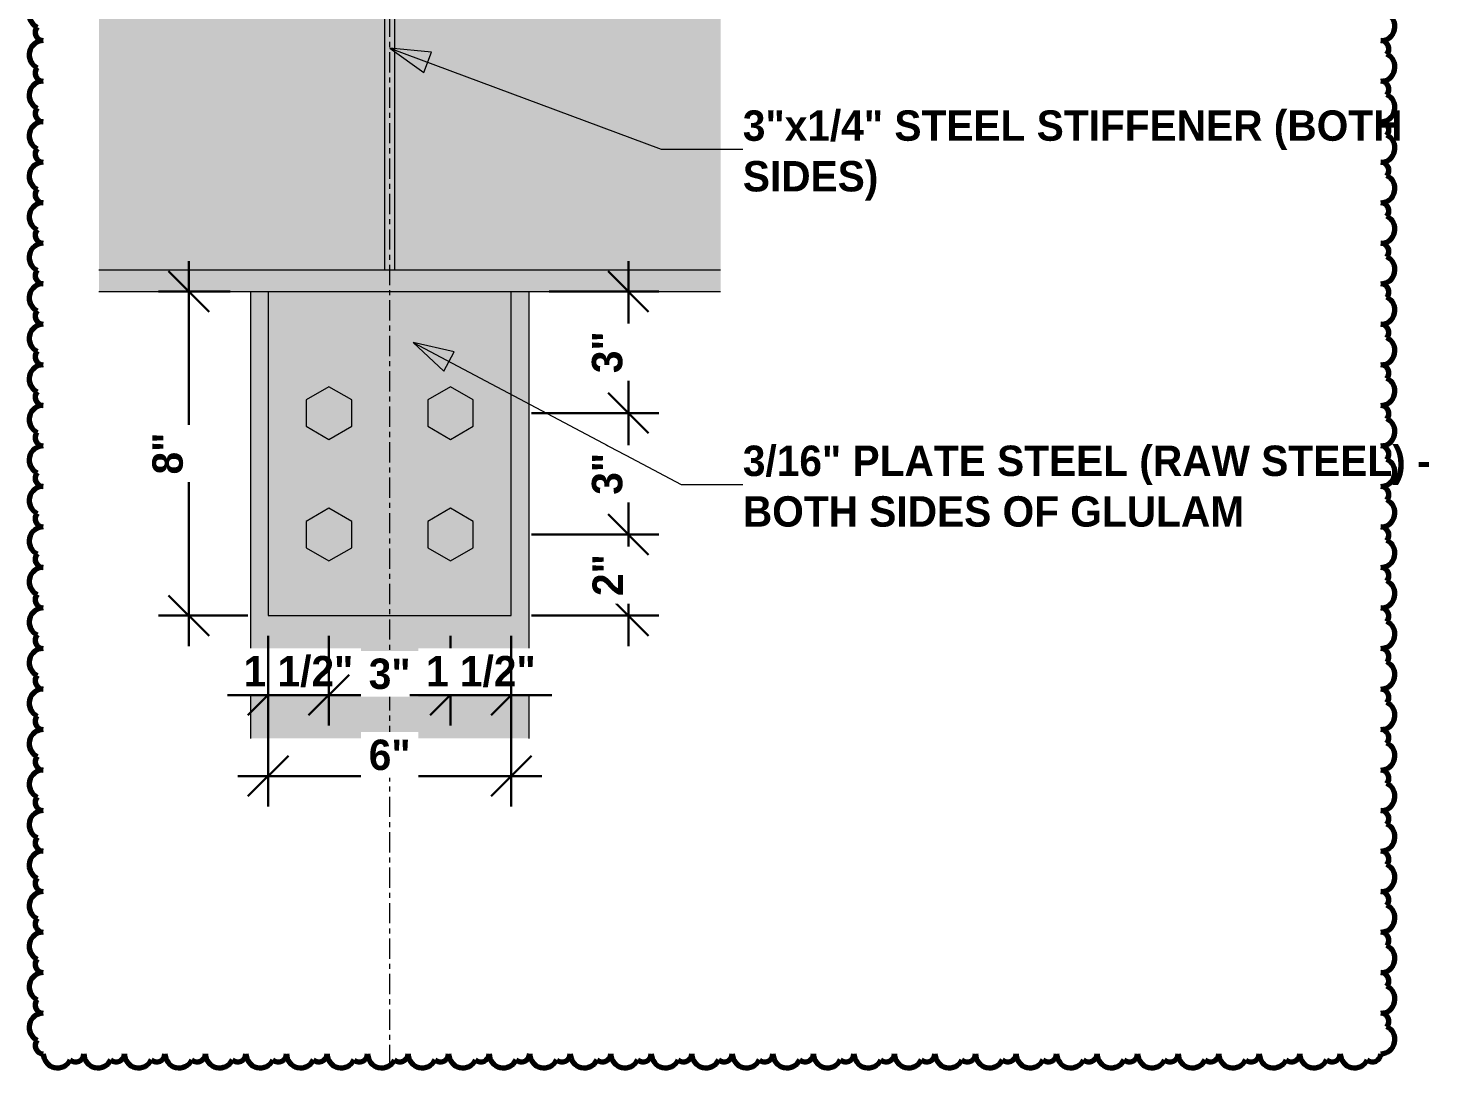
# Model space of a CAD drawing. Header units: inches. Extents: x 8394 to 8867, y -112 to 4471.
# Drawn here: x 8770.99 to 8805.56, y -12.98 to 12.71 of the extents above; entities that cross this region are included whole.
import ezdxf

# ---------------------------------------------------------------- set-up
doc = ezdxf.new("R2010")
doc.units = ezdxf.units.IN
doc.header["$MEASUREMENT"] = 0
doc.linetypes.add('Grid Line 1_2_', pattern=[0.875, 0.5, -0.125, 0.125, -0.125])
for name, color, linetype, lineweight in [('A-ANNO-DIMS-1', 211, 'Continuous', 30), ('A-GENM', 5, 'Continuous', 9), ('G-ANNO-REVC', 71, 'Continuous', 70), ('G-ANNO-TEXT', 231, 'Continuous', 9), ('S-BEAM', 12, 'Continuous', 9), ('S-BEAM-2', 63, 'Continuous', 9), ('S-COLS', 52, 'Continuous', 9), ('S-COLS-1', 22, 'Continuous', 9), ('S-FSTN', 2, 'Continuous', 9), ('S-GRID-1', 1, 'Grid Line 1_2_', 9)]:
    doc.layers.add(name, color=color, linetype=linetype, lineweight=lineweight)
doc.styles.add('Century Gothic_B_1', font='GOTHICB.TTF', dxfattribs={"height": 0.75})
doc.dimstyles.new('OD__1_16__Tol___1', dxfattribs={"dimscale": 12, "dimtxt": 0.783126, "dimasz": 0.083333, "dimexe": 0.0625, "dimexo": 0.041667, "dimgap": 0.010417, "dimtad": 1, "dimdec": 4, "dimrnd": 0.0625, "dimzin": 3, "dimdsep": 46, "dimlunit": 4, "dimtxsty": 'Century Gothic_B_1', "dimblk1": 'OBLIQUE', "dimblk2": 'OBLIQUE', "dimsah": 1, "dimcen": 0.09, "dimdle": 0.0625, "dimazin": 0, "dimtfac": 1, "dimtdec": 4, "dimtix": 1, "dimtmove": 0, "dimatfit": 3, "dimfxl": 1, "dimtvp": 1, "dimtfill": 1, "dimfrac": 2, "dimtolj": 1, "dimtzin": 0, "dimlwd": 30, "dimlwe": 30, "dimarcsym": 2})

# ---------------------------------------------------------------- blocks, each defined once
blk = doc.blocks.new('W-Wide Flange - W10X39-2380522-STEEL CONNECTION PLATES - ELEVATION')
at = {"layer": 'S-BEAM-2'}
for points in [[(8431.132, 15.595), (8442.733, 15.595), (8442.733, 16.125), (8427.394, 16.125), (8427.394, 15.595)], [(8427.394, 6.205), (8442.733, 6.205), (8442.733, 6.735), (8427.394, 6.735)]]:
    blk.add_hatch(color=256, dxfattribs=at).paths.add_polyline_path(points, flags=0)
h = blk.add_hatch(color=256, dxfattribs=at)
h.paths.add_polyline_path([(8442.733, 6.735), (8442.733, 15.595), (8434.694, 15.595), (8434.694, 6.735), (8438.007, 6.735)], flags=0)
h.paths.add_polyline_path([(8431.132, 6.735), (8434.444, 6.735), (8434.444, 15.595), (8427.394, 15.595), (8427.394, 6.735)], flags=0)
at = {"layer": 'S-BEAM'}
for p, q in [((8427.394, 16.125), (8442.733, 16.125)), ((8427.394, 15.595), (8442.733, 15.595)), ((8427.394, 6.735), (8442.733, 6.735)), ((8427.394, 6.205), (8442.733, 6.205))]:
    blk.add_line(p, q, dxfattribs=at)
blk = doc.blocks.new('Structural Connections 1 - Structural Connections 1-2391324-STEEL CONNECTION PLATES - ELEVATION')
at = {"layer": 'S-FSTN'}
blk.add_hatch(color=256, dxfattribs=at).paths.add_polyline_path([(8434.444, 6.735), (8434.694, 6.735), (8434.694, 15.595), (8434.444, 15.595), (8434.444, 12.507)], flags=0)
for p, q in [((8434.444, 15.595), (8434.444, 6.735)), ((8434.694, 6.735), (8434.694, 15.595))]:
    blk.add_line(p, q, dxfattribs=at)
blk = doc.blocks.new('051200 - Structural Steel Framing - Shear Tab - 2-2401825-STEEL CONNECTION PLATES - ELEVATION')
at = {"layer": 'A-GENM'}
for points in [[(8433.069, 2.555), (8433.632, 2.88), (8433.632, 3.53), (8433.069, 3.855), (8432.507, 3.53), (8432.507, 2.88)], [(8436.069, 2.555), (8436.632, 2.88), (8436.632, 3.53), (8436.069, 3.855), (8435.507, 3.53), (8435.507, 2.88)], [(8433.069, -0.445), (8433.632, -0.12), (8433.632, 0.53), (8433.069, 0.855), (8432.507, 0.53), (8432.507, -0.12)], [(8436.069, -0.445), (8436.632, -0.12), (8436.632, 0.53), (8436.069, 0.855), (8435.507, 0.53), (8435.507, -0.12)]]:
    blk.add_hatch(color=256, dxfattribs=at).paths.add_polyline_path(points, flags=0)
at = {"layer": 'S-FSTN'}
h = blk.add_hatch(color=256, dxfattribs=at)
h.paths.add_polyline_path([(8431.569, -1.795), (8437.569, -1.795), (8437.569, 6.205), (8431.569, 6.205), (8431.569, -0.493)], flags=0)
h.paths.add_polyline_path([(8433.069, -0.445), (8432.507, -0.12), (8432.507, 0.53), (8433.069, 0.855), (8433.632, 0.53), (8433.632, -0.12)], flags=0)
h.paths.add_polyline_path([(8436.069, -0.445), (8435.507, -0.12), (8435.507, 0.53), (8436.069, 0.855), (8436.632, 0.53), (8436.632, -0.12)], flags=0)
h.paths.add_polyline_path([(8433.069, 2.555), (8432.507, 2.88), (8432.507, 3.53), (8433.069, 3.855), (8433.632, 3.53), (8433.632, 2.88)], flags=0)
h.paths.add_polyline_path([(8436.069, 2.555), (8435.507, 2.88), (8435.507, 3.53), (8436.069, 3.855), (8436.632, 3.53), (8436.632, 2.88)], flags=0)
at = {"layer": 'A-GENM'}
for p, q in [((8433.069, 3.855), (8432.507, 3.53)), ((8433.632, 3.53), (8433.069, 3.855)), ((8436.069, 3.855), (8435.507, 3.53)), ((8436.632, 3.53), (8436.069, 3.855)), ((8432.507, 3.53), (8432.507, 2.88)), ((8433.632, 2.88), (8433.632, 3.53)), ((8435.507, 3.53), (8435.507, 2.88)), ((8436.632, 2.88), (8436.632, 3.53)), ((8432.507, 2.88), (8433.069, 2.555)), ((8433.069, 2.555), (8433.632, 2.88)), ((8435.507, 2.88), (8436.069, 2.555)), ((8436.069, 2.555), (8436.632, 2.88)), ((8433.069, 0.855), (8432.507, 0.53)), ((8433.632, 0.53), (8433.069, 0.855)), ((8436.069, 0.855), (8435.507, 0.53)), ((8436.632, 0.53), (8436.069, 0.855)), ((8432.507, 0.53), (8432.507, -0.12)), ((8433.632, -0.12), (8433.632, 0.53)), ((8435.507, 0.53), (8435.507, -0.12)), ((8436.632, -0.12), (8436.632, 0.53)), ((8432.507, -0.12), (8433.069, -0.445)), ((8433.069, -0.445), (8433.632, -0.12)), ((8435.507, -0.12), (8436.069, -0.445)), ((8436.069, -0.445), (8436.632, -0.12))]:
    blk.add_line(p, q, dxfattribs=at)
at = {"layer": 'S-FSTN'}
for p, q in [((8431.569, 6.205), (8431.569, -1.795)), ((8437.569, -1.795), (8437.569, 6.205)), ((8431.569, -1.795), (8437.569, -1.795))]:
    blk.add_line(p, q, dxfattribs=at)
blk = doc.blocks.new('_Oblique')
at = {"color": 0, "linetype": 'ByBlock', "lineweight": -2}
blk.add_line((-0.5, -0.5), (0.5, 0.5), dxfattribs=at)
blk = doc.blocks.new('DIMBLOCK15-STEEL CONNECTION PLATES - ELEVATION')
at = {"layer": 'A-ANNO-DIMS-1', "color": 0, "lineweight": 30, "transparency": 16777216}
for p, q in [((8776.917, -2.295), (8776.917, -4.504)), ((8778.417, -2.295), (8778.417, -4.504)), ((8776.917, -3.754), (8775.917, -3.754)), ((8776.917, -3.754), (8778.417, -3.754)), ((8778.417, -3.754), (8779.417, -3.754))]:
    blk.add_line(p, q, dxfattribs=at)
at = {"layer": 'Defpoints', "color": 0, "transparency": 16777216}
for p in [(8776.917, -1.795), (8778.417, -1.795)]:
    blk.add_point(p, dxfattribs=at)
at = {"layer": 'A-ANNO-DIMS-1', "color": 0, "lineweight": 30, "transparency": 16777216}
blk.add_blockref('_Oblique', (8776.917, -3.754), dxfattribs=at)
at = {"layer": 'A-ANNO-DIMS-1', "color": 0, "lineweight": 30, "transparency": 16777216, "rotation": 180}
blk.add_blockref('_Oblique', (8778.417, -3.754), dxfattribs=at)
at = {"layer": 'A-ANNO-DIMS-1', "color": 0, "transparency": 16777216, "insert": (8777.667, -3.177), "char_height": 0.75, "attachment_point": 5, "style": 'Century Gothic_B_1', "bg_fill": 3, "box_fill_scale": 1.25, "bg_fill_color": 256, "bg_fill_true_color": 13158600, "bg_fill_transparency": 0}
blk.add_mtext('\\A1;1 1/2"', dxfattribs=at)
at = {"layer": 'Defpoints', "color": 0, "transparency": 16777216}
blk.add_point((8778.417, -3.754), dxfattribs=at)
blk = doc.blocks.new('DIMBLOCK16-STEEL CONNECTION PLATES - ELEVATION')
at = {"layer": 'A-ANNO-DIMS-1', "color": 0, "lineweight": 30, "transparency": 16777216}
for p, q in [((8778.417, -2.295), (8778.417, -4.504)), ((8781.417, -2.295), (8781.417, -4.504)), ((8777.667, -3.754), (8782.167, -3.754))]:
    blk.add_line(p, q, dxfattribs=at)
at = {"layer": 'Defpoints', "color": 0, "transparency": 16777216}
for p in [(8778.417, -1.795), (8781.417, -1.795), (8781.417, -3.754)]:
    blk.add_point(p, dxfattribs=at)
at = {"layer": 'A-ANNO-DIMS-1', "color": 0, "lineweight": 30, "transparency": 16777216, "rotation": 180}
blk.add_blockref('_Oblique', (8778.417, -3.754), dxfattribs=at)
at = {"layer": 'A-ANNO-DIMS-1', "color": 0, "lineweight": 30, "transparency": 16777216}
blk.add_blockref('_Oblique', (8781.417, -3.754), dxfattribs=at)
at = {"layer": 'A-ANNO-DIMS-1', "color": 0, "transparency": 16777216, "insert": (8779.917, -3.235), "char_height": 0.75, "attachment_point": 5, "style": 'Century Gothic_B_1', "bg_fill": 3, "box_fill_scale": 1.25, "bg_fill_color": 256, "bg_fill_true_color": 13158600, "bg_fill_transparency": 0}
blk.add_mtext('\\A1;3"', dxfattribs=at)
blk = doc.blocks.new('DIMBLOCK17-STEEL CONNECTION PLATES - ELEVATION')
at = {"layer": 'A-ANNO-DIMS-1', "color": 0, "lineweight": 30, "transparency": 16777216}
for p, q in [((8781.417, -2.295), (8781.417, -4.504)), ((8782.917, -2.295), (8782.917, -4.504)), ((8781.417, -3.754), (8780.417, -3.754)), ((8781.417, -3.754), (8782.917, -3.754)), ((8782.917, -3.754), (8783.917, -3.754))]:
    blk.add_line(p, q, dxfattribs=at)
at = {"layer": 'Defpoints', "color": 0, "transparency": 16777216}
for p in [(8781.417, -1.795), (8782.917, -1.795)]:
    blk.add_point(p, dxfattribs=at)
at = {"layer": 'A-ANNO-DIMS-1', "color": 0, "lineweight": 30, "transparency": 16777216}
blk.add_blockref('_Oblique', (8781.417, -3.754), dxfattribs=at)
at = {"layer": 'A-ANNO-DIMS-1', "color": 0, "lineweight": 30, "transparency": 16777216, "rotation": 180}
blk.add_blockref('_Oblique', (8782.917, -3.754), dxfattribs=at)
at = {"layer": 'A-ANNO-DIMS-1', "color": 0, "transparency": 16777216, "insert": (8782.167, -3.177), "char_height": 0.75, "attachment_point": 5, "style": 'Century Gothic_B_1', "bg_fill": 3, "box_fill_scale": 1.25, "bg_fill_color": 256, "bg_fill_true_color": 13158600, "bg_fill_transparency": 0}
blk.add_mtext('\\A1;1 1/2"', dxfattribs=at)
at = {"layer": 'Defpoints', "color": 0, "transparency": 16777216}
blk.add_point((8782.917, -3.754), dxfattribs=at)
blk = doc.blocks.new('DIMBLOCK18-STEEL CONNECTION PLATES - ELEVATION')
at = {"layer": 'A-ANNO-DIMS-1', "color": 0, "lineweight": 30, "transparency": 16777216}
for p, q in [((8776.917, -2.295), (8776.917, -6.504)), ((8782.917, -2.295), (8782.917, -6.504)), ((8776.167, -5.754), (8783.667, -5.754))]:
    blk.add_line(p, q, dxfattribs=at)
at = {"layer": 'Defpoints', "color": 0, "transparency": 16777216}
for p in [(8776.917, -1.795), (8782.917, -1.795), (8782.917, -5.754)]:
    blk.add_point(p, dxfattribs=at)
at = {"layer": 'A-ANNO-DIMS-1', "color": 0, "lineweight": 30, "transparency": 16777216, "rotation": 180}
blk.add_blockref('_Oblique', (8776.917, -5.754), dxfattribs=at)
at = {"layer": 'A-ANNO-DIMS-1', "color": 0, "lineweight": 30, "transparency": 16777216}
blk.add_blockref('_Oblique', (8782.917, -5.754), dxfattribs=at)
at = {"layer": 'A-ANNO-DIMS-1', "color": 0, "transparency": 16777216, "insert": (8779.917, -5.235), "char_height": 0.75, "attachment_point": 5, "style": 'Century Gothic_B_1', "bg_fill": 3, "box_fill_scale": 1.25, "bg_fill_color": 256, "bg_fill_true_color": 13158600, "bg_fill_transparency": 0}
blk.add_mtext('\\A1;6"', dxfattribs=at)
blk = doc.blocks.new('DIMBLOCK19-STEEL CONNECTION PLATES - ELEVATION')
at = {"layer": 'A-ANNO-DIMS-1', "color": 0, "lineweight": 30, "transparency": 16777216}
for p, q in [((8774.961, 6.955), (8774.961, -2.545)), ((8775.98, 6.205), (8774.211, 6.205)), ((8776.417, -1.795), (8774.211, -1.795))]:
    blk.add_line(p, q, dxfattribs=at)
at = {"layer": 'Defpoints', "color": 0, "transparency": 16777216}
for p in [(8776.48, 6.205), (8774.961, -1.795), (8776.917, -1.795)]:
    blk.add_point(p, dxfattribs=at)
at = {"layer": 'A-ANNO-DIMS-1', "color": 0, "lineweight": 30, "transparency": 16777216}
for p, rotation in [((8774.961, 6.205), 90), ((8774.961, -1.795), 270)]:
    blk.add_blockref('_Oblique', p, dxfattribs=dict(at, rotation=rotation))
at = {"layer": 'A-ANNO-DIMS-1', "color": 0, "transparency": 16777216, "insert": (8774.442, 2.205), "char_height": 0.75, "attachment_point": 5, "rotation": 90, "style": 'Century Gothic_B_1', "bg_fill": 3, "box_fill_scale": 1.25, "bg_fill_color": 256, "bg_fill_true_color": 13158600, "bg_fill_transparency": 0}
blk.add_mtext('\\A1;8"', dxfattribs=at)
blk = doc.blocks.new('DIMBLOCK20-STEEL CONNECTION PLATES - ELEVATION')
at = {"layer": 'A-ANNO-DIMS-1', "color": 0, "lineweight": 30, "transparency": 16777216}
for p, q in [((8785.806, 6.955), (8785.806, 2.455)), ((8783.855, 6.205), (8786.556, 6.205)), ((8783.417, 3.205), (8786.556, 3.205))]:
    blk.add_line(p, q, dxfattribs=at)
at = {"layer": 'Defpoints', "color": 0, "transparency": 16777216}
for p in [(8783.355, 6.205), (8782.917, 3.205), (8785.806, 3.205)]:
    blk.add_point(p, dxfattribs=at)
at = {"layer": 'A-ANNO-DIMS-1', "color": 0, "lineweight": 30, "transparency": 16777216}
for p, rotation in [((8785.806, 6.205), 90), ((8785.806, 3.205), 270)]:
    blk.add_blockref('_Oblique', p, dxfattribs=dict(at, rotation=rotation))
at = {"layer": 'A-ANNO-DIMS-1', "color": 0, "transparency": 16777216, "insert": (8785.287, 4.705), "char_height": 0.75, "attachment_point": 5, "rotation": 90, "style": 'Century Gothic_B_1', "bg_fill": 3, "box_fill_scale": 1.25, "bg_fill_color": 256, "bg_fill_true_color": 13158600, "bg_fill_transparency": 0}
blk.add_mtext('\\A1;3"', dxfattribs=at)
blk = doc.blocks.new('DIMBLOCK21-STEEL CONNECTION PLATES - ELEVATION')
at = {"layer": 'A-ANNO-DIMS-1', "color": 0, "lineweight": 30, "transparency": 16777216}
for p, q in [((8785.806, 3.955), (8785.806, -0.545)), ((8783.417, 3.205), (8786.556, 3.205)), ((8783.417, 0.205), (8786.556, 0.205))]:
    blk.add_line(p, q, dxfattribs=at)
at = {"layer": 'Defpoints', "color": 0, "transparency": 16777216}
for p in [(8782.917, 3.205), (8782.917, 0.205), (8785.806, 0.205)]:
    blk.add_point(p, dxfattribs=at)
at = {"layer": 'A-ANNO-DIMS-1', "color": 0, "lineweight": 30, "transparency": 16777216}
for p, rotation in [((8785.806, 3.205), 90), ((8785.806, 0.205), 270)]:
    blk.add_blockref('_Oblique', p, dxfattribs=dict(at, rotation=rotation))
at = {"layer": 'A-ANNO-DIMS-1', "color": 0, "transparency": 16777216, "insert": (8785.287, 1.705), "char_height": 0.75, "attachment_point": 5, "rotation": 90, "style": 'Century Gothic_B_1', "bg_fill": 3, "box_fill_scale": 1.25, "bg_fill_color": 256, "bg_fill_true_color": 13158600, "bg_fill_transparency": 0}
blk.add_mtext('\\A1;3"', dxfattribs=at)
blk = doc.blocks.new('DIMBLOCK22-STEEL CONNECTION PLATES - ELEVATION')
at = {"layer": 'A-ANNO-DIMS-1', "color": 0, "lineweight": 30, "transparency": 16777216}
for p, q in [((8785.806, 0.955), (8785.806, -2.545)), ((8783.417, 0.205), (8786.556, 0.205)), ((8783.417, -1.795), (8786.556, -1.795))]:
    blk.add_line(p, q, dxfattribs=at)
at = {"layer": 'Defpoints', "color": 0, "transparency": 16777216}
for p in [(8782.917, 0.205), (8782.917, -1.795), (8785.806, -1.795)]:
    blk.add_point(p, dxfattribs=at)
at = {"layer": 'A-ANNO-DIMS-1', "color": 0, "lineweight": 30, "transparency": 16777216}
for p, rotation in [((8785.806, 0.205), 90), ((8785.806, -1.795), 270)]:
    blk.add_blockref('_Oblique', p, dxfattribs=dict(at, rotation=rotation))
at = {"layer": 'A-ANNO-DIMS-1', "color": 0, "transparency": 16777216, "insert": (8785.296, -0.795), "char_height": 0.75, "attachment_point": 5, "rotation": 90, "style": 'Century Gothic_B_1', "bg_fill": 3, "box_fill_scale": 1.25, "bg_fill_color": 256, "bg_fill_true_color": 13158600, "bg_fill_transparency": 0}
blk.add_mtext('\\A1;2"', dxfattribs=at)
blk = doc.blocks.new('Family - ___-2402811-STEEL CONNECTION PLATES - ELEVATION')
at = {"layer": 'G-ANNO-REVC'}
for centre, radius, start, end in [((8426.673, 36.394), 0.35, 0, 154.7912), ((8427.673, 36.394), 0.35, 0, 154.7912), ((8428.673, 36.394), 0.35, 0, 154.7912), ((8429.673, 36.394), 0.35, 0, 154.7912), ((8430.673, 36.394), 0.35, 0, 154.7912), ((8431.673, 36.394), 0.35, 0, 154.7912), ((8432.673, 36.394), 0.35, 0, 154.7912), ((8433.673, 36.394), 0.35, 0, 154.7912), ((8434.673, 36.394), 0.35, 0, 154.7912), ((8435.673, 36.394), 0.35, 0, 154.7912), ((8436.673, 36.394), 0.35, 0, 154.7912), ((8437.673, 36.394), 0.35, 0, 154.7912), ((8438.673, 36.394), 0.35, 0, 154.7912), ((8439.673, 36.394), 0.35, 0, 154.7912), ((8440.673, 36.394), 0.35, 0, 154.7912), ((8441.673, 36.394), 0.35, 0, 154.7912), ((8442.673, 36.394), 0.35, 0, 154.7912), ((8443.673, 36.394), 0.35, 0, 154.7912), ((8444.673, 36.394), 0.35, 0, 154.7912), ((8445.673, 36.394), 0.35, 0, 154.7912), ((8446.673, 36.394), 0.35, 0, 154.7912), ((8447.673, 36.394), 0.35, 0, 154.7912), ((8448.673, 36.394), 0.35, 0, 154.7912), ((8449.673, 36.394), 0.35, 0, 154.7912), ((8450.673, 36.394), 0.35, 0, 154.7912), ((8451.673, 36.394), 0.35, 0, 154.7912), ((8452.673, 36.394), 0.35, 0, 154.7912), ((8453.673, 36.394), 0.35, 0, 154.7912), ((8454.673, 36.394), 0.35, 0, 154.7912), ((8455.673, 36.394), 0.35, 0, 154.7912), ((8456.673, 36.394), 0.35, 0, 154.7912), ((8457.673, 36.394), 0.35, 0, 154.7912), ((8458.673, 36.394), 0.35, 0, 154.7912), ((8426.023, 36.044), 0.35, 90, 244.7912), ((8426.223, 36.394), 0.2, 48.1897, 180), ((8427.223, 36.394), 0.2, 48.1897, 180), ((8428.223, 36.394), 0.2, 48.1897, 180), ((8429.223, 36.394), 0.2, 48.1897, 180), ((8430.223, 36.394), 0.2, 48.1897, 180), ((8431.223, 36.394), 0.2, 48.1897, 180), ((8432.223, 36.394), 0.2, 48.1897, 180), ((8433.223, 36.394), 0.2, 48.1897, 180), ((8434.223, 36.394), 0.2, 48.1897, 180), ((8435.223, 36.394), 0.2, 48.1897, 180), ((8436.223, 36.394), 0.2, 48.1897, 180), ((8437.223, 36.394), 0.2, 48.1897, 180), ((8438.223, 36.394), 0.2, 48.1897, 180), ((8439.223, 36.394), 0.2, 48.1897, 180), ((8440.223, 36.394), 0.2, 48.1897, 180), ((8441.223, 36.394), 0.2, 48.1897, 180), ((8442.223, 36.394), 0.2, 48.1897, 180), ((8443.223, 36.394), 0.2, 48.1897, 180), ((8444.223, 36.394), 0.2, 48.1897, 180), ((8445.223, 36.394), 0.2, 48.1897, 180), ((8446.223, 36.394), 0.2, 48.1897, 180), ((8447.223, 36.394), 0.2, 48.1897, 180), ((8448.223, 36.394), 0.2, 48.1897, 180), ((8449.223, 36.394), 0.2, 48.1897, 180), ((8450.223, 36.394), 0.2, 48.1897, 180), ((8451.223, 36.394), 0.2, 48.1897, 180), ((8452.223, 36.394), 0.2, 48.1897, 180), ((8453.223, 36.394), 0.2, 48.1897, 180), ((8454.223, 36.394), 0.2, 48.1897, 180), ((8455.223, 36.394), 0.2, 48.1897, 180), ((8456.223, 36.394), 0.2, 48.1897, 180), ((8457.223, 36.394), 0.2, 48.1897, 180), ((8458.223, 36.394), 0.2, 48.1897, 180), ((8459.023, 36.194), 0.2, 318.1897, 90), ((8459.023, 35.744), 0.35, 270, 64.7912), ((8426.023, 35.594), 0.2, 138.1897, 270), ((8426.023, 35.044), 0.35, 90, 244.7912), ((8459.023, 35.194), 0.2, 318.1897, 90), ((8459.023, 34.744), 0.35, 270, 64.7912), ((8426.023, 34.594), 0.2, 138.1897, 270), ((8426.023, 34.044), 0.35, 90, 244.7912), ((8459.023, 34.194), 0.2, 318.1897, 90), ((8459.023, 33.744), 0.35, 270, 64.7912), ((8426.023, 33.594), 0.2, 138.1897, 270), ((8426.023, 33.044), 0.35, 90, 244.7912), ((8459.023, 33.194), 0.2, 318.1897, 90), ((8459.023, 32.744), 0.35, 270, 64.7912), ((8426.023, 32.594), 0.2, 138.1897, 270), ((8426.023, 32.044), 0.35, 90, 244.7912), ((8459.023, 32.194), 0.2, 318.1897, 90), ((8459.023, 31.744), 0.35, 270, 64.7912), ((8426.023, 31.594), 0.2, 138.1897, 270), ((8426.023, 31.044), 0.35, 90, 244.7912), ((8459.023, 31.194), 0.2, 318.1897, 90), ((8459.023, 30.744), 0.35, 270, 64.7912), ((8426.023, 30.594), 0.2, 138.1897, 270), ((8426.023, 30.044), 0.35, 90, 244.7912), ((8459.023, 30.194), 0.2, 318.1897, 90), ((8426.023, 29.594), 0.2, 138.1897, 270), ((8459.023, 29.744), 0.35, 270, 64.7912), ((8426.023, 29.044), 0.35, 90, 244.7912), ((8459.023, 29.194), 0.2, 318.1897, 90), ((8459.023, 28.744), 0.35, 270, 64.7912), ((8426.023, 28.594), 0.2, 138.1897, 270), ((8426.023, 28.044), 0.35, 90, 244.7912), ((8459.023, 28.194), 0.2, 318.1897, 90), ((8459.023, 27.744), 0.35, 270, 64.7912), ((8426.023, 27.594), 0.2, 138.1897, 270), ((8426.023, 27.044), 0.35, 90, 244.7912), ((8459.023, 27.194), 0.2, 318.1897, 90), ((8459.023, 26.744), 0.35, 270, 64.7912), ((8426.023, 26.594), 0.2, 138.1897, 270), ((8426.023, 26.044), 0.35, 90, 244.7912), ((8459.023, 26.194), 0.2, 318.1897, 90), ((8459.023, 25.744), 0.35, 270, 64.7912), ((8426.023, 25.594), 0.2, 138.1897, 270), ((8426.023, 25.044), 0.35, 90, 244.7912), ((8459.023, 25.194), 0.2, 318.1897, 90), ((8459.023, 24.744), 0.35, 270, 64.7912), ((8426.023, 24.594), 0.2, 138.1897, 270), ((8426.023, 24.044), 0.35, 90, 244.7912), ((8459.023, 24.194), 0.2, 318.1897, 90), ((8459.023, 23.744), 0.35, 270, 64.7912), ((8426.023, 23.594), 0.2, 138.1897, 270), ((8426.023, 23.044), 0.35, 90, 244.7912), ((8459.023, 23.194), 0.2, 318.1897, 90), ((8459.023, 22.744), 0.35, 270, 64.7912), ((8426.023, 22.594), 0.2, 138.1897, 270), ((8426.023, 22.044), 0.35, 90, 244.7912), ((8459.023, 22.194), 0.2, 318.1897, 90), ((8459.023, 21.744), 0.35, 270, 64.7912), ((8426.023, 21.594), 0.2, 138.1897, 270), ((8426.023, 21.044), 0.35, 90, 244.7912), ((8459.023, 21.194), 0.2, 318.1897, 90), ((8459.023, 20.744), 0.35, 270, 64.7912), ((8426.023, 20.044), 0.35, 90, 244.7912), ((8426.023, 20.594), 0.2, 138.1897, 270), ((8459.023, 20.194), 0.2, 318.1897, 90), ((8459.023, 19.744), 0.35, 270, 64.7912), ((8426.023, 19.594), 0.2, 138.1897, 270), ((8426.023, 19.044), 0.35, 90, 244.7912), ((8459.023, 19.194), 0.2, 318.1897, 90), ((8459.023, 18.744), 0.35, 270, 64.7912), ((8426.023, 18.594), 0.2, 138.1897, 270), ((8426.023, 18.044), 0.35, 90, 244.7912), ((8459.023, 18.194), 0.2, 318.1897, 90), ((8459.023, 17.744), 0.35, 270, 64.7912), ((8426.023, 17.594), 0.2, 138.1897, 270), ((8426.023, 17.044), 0.35, 90, 244.7912), ((8459.023, 17.194), 0.2, 318.1897, 90), ((8459.023, 16.744), 0.35, 270, 64.7912), ((8426.023, 16.594), 0.2, 138.1897, 270), ((8426.023, 16.044), 0.35, 90, 244.7912), ((8459.023, 16.194), 0.2, 318.1897, 90), ((8459.023, 15.744), 0.35, 270, 64.7912), ((8426.023, 15.594), 0.2, 138.1897, 270), ((8426.023, 15.044), 0.35, 90, 244.7912), ((8459.023, 15.194), 0.2, 318.1897, 90), ((8459.023, 14.744), 0.35, 270, 64.7912), ((8426.023, 14.594), 0.2, 138.1897, 270), ((8426.023, 14.044), 0.35, 90, 244.7912), ((8459.023, 14.194), 0.2, 318.1897, 90), ((8459.023, 13.744), 0.35, 270, 64.7912), ((8426.023, 13.594), 0.2, 138.1897, 270), ((8426.023, 13.044), 0.35, 90, 244.7912), ((8459.023, 13.194), 0.2, 318.1897, 90), ((8459.023, 12.744), 0.35, 270, 64.7912), ((8426.023, 12.594), 0.2, 138.1897, 270), ((8426.023, 12.044), 0.35, 90, 244.7912), ((8459.023, 12.194), 0.2, 318.1897, 90), ((8459.023, 11.744), 0.35, 270, 64.7912), ((8426.023, 11.594), 0.2, 138.1897, 270), ((8426.023, 11.044), 0.35, 90, 244.7912), ((8459.023, 11.194), 0.2, 318.1897, 90), ((8426.023, 10.594), 0.2, 138.1897, 270), ((8459.023, 10.744), 0.35, 270, 64.7912), ((8426.023, 10.044), 0.35, 90, 244.7912), ((8459.023, 10.194), 0.2, 318.1897, 90), ((8459.023, 9.744), 0.35, 270, 64.7912), ((8426.023, 9.594), 0.2, 138.1897, 270), ((8426.023, 9.044), 0.35, 90, 244.7912), ((8459.023, 9.194), 0.2, 318.1897, 90), ((8459.023, 8.744), 0.35, 270, 64.7912), ((8426.023, 8.594), 0.2, 138.1897, 270), ((8426.023, 8.044), 0.35, 90, 244.7912), ((8459.023, 8.194), 0.2, 318.1897, 90), ((8459.023, 7.744), 0.35, 270, 64.7912), ((8426.023, 7.594), 0.2, 138.1897, 270), ((8426.023, 7.044), 0.35, 90, 244.7912), ((8459.023, 7.194), 0.2, 318.1897, 90), ((8459.023, 6.744), 0.35, 270, 64.7912), ((8426.023, 6.594), 0.2, 138.1897, 270), ((8426.023, 6.044), 0.35, 90, 244.7912), ((8459.023, 6.194), 0.2, 318.1897, 90), ((8459.023, 5.744), 0.35, 270, 64.7912), ((8426.023, 5.594), 0.2, 138.1897, 270), ((8426.023, 5.044), 0.35, 90, 244.7912), ((8459.023, 5.194), 0.2, 318.1897, 90), ((8459.023, 4.744), 0.35, 270, 64.7912), ((8426.023, 4.594), 0.2, 138.1897, 270), ((8426.023, 4.044), 0.35, 90, 244.7912), ((8459.023, 4.194), 0.2, 318.1897, 90), ((8459.023, 3.744), 0.35, 270, 64.7912), ((8426.023, 3.594), 0.2, 138.1897, 270), ((8426.023, 3.044), 0.35, 90, 244.7912), ((8459.023, 3.194), 0.2, 318.1897, 90), ((8459.023, 2.744), 0.35, 270, 64.7912), ((8426.023, 2.594), 0.2, 138.1897, 270), ((8426.023, 2.044), 0.35, 90, 244.7912), ((8459.023, 2.194), 0.2, 318.1897, 90), ((8459.023, 1.744), 0.35, 270, 64.7912), ((8426.023, 1.044), 0.35, 90, 244.7912), ((8426.023, 1.594), 0.2, 138.1897, 270), ((8459.023, 1.194), 0.2, 318.1897, 90), ((8459.023, 0.744), 0.35, 270, 64.7912), ((8426.023, 0.594), 0.2, 138.1897, 270), ((8426.023, 0.044), 0.35, 90, 244.7912), ((8459.023, 0.194), 0.2, 318.1897, 90), ((8459.023, -0.256), 0.35, 270, 64.7912), ((8426.023, -0.406), 0.2, 138.1897, 270), ((8426.023, -0.956), 0.35, 90, 244.7912), ((8459.023, -0.806), 0.2, 318.1897, 90), ((8459.023, -1.256), 0.35, 270, 64.7912), ((8426.023, -1.406), 0.2, 138.1897, 270), ((8426.023, -1.956), 0.35, 90, 244.7912), ((8459.023, -1.806), 0.2, 318.1897, 90), ((8459.023, -2.256), 0.35, 270, 64.7912), ((8426.023, -2.406), 0.2, 138.1897, 270), ((8426.023, -2.956), 0.35, 90, 244.7912), ((8459.023, -2.806), 0.2, 318.1897, 90), ((8459.023, -3.256), 0.35, 270, 64.7912), ((8426.023, -3.406), 0.2, 138.1897, 270), ((8426.023, -3.956), 0.35, 90, 244.7912), ((8459.023, -3.806), 0.2, 318.1897, 90), ((8459.023, -4.256), 0.35, 270, 64.7912), ((8426.023, -4.406), 0.2, 138.1897, 270), ((8426.023, -4.956), 0.35, 90, 244.7912), ((8459.023, -4.806), 0.2, 318.1897, 90), ((8459.023, -5.256), 0.35, 270, 64.7912), ((8426.023, -5.406), 0.2, 138.1897, 270), ((8426.023, -5.956), 0.35, 90, 244.7912), ((8459.023, -5.806), 0.2, 318.1897, 90), ((8459.023, -6.256), 0.35, 270, 64.7912), ((8426.023, -6.406), 0.2, 138.1897, 270), ((8426.023, -6.956), 0.35, 90, 244.7912), ((8459.023, -6.806), 0.2, 318.1897, 90), ((8459.023, -7.256), 0.35, 270, 64.7912), ((8426.023, -7.406), 0.2, 138.1897, 270), ((8426.023, -7.956), 0.35, 90, 244.7912), ((8459.023, -7.806), 0.2, 318.1897, 90), ((8459.023, -8.256), 0.35, 270, 64.7912), ((8426.023, -8.406), 0.2, 138.1897, 270), ((8426.023, -8.956), 0.35, 90, 244.7912), ((8459.023, -8.806), 0.2, 318.1897, 90), ((8459.023, -9.256), 0.35, 270, 64.7912), ((8426.023, -9.406), 0.2, 138.1897, 270), ((8426.023, -9.956), 0.35, 90, 244.7912), ((8459.023, -9.806), 0.2, 318.1897, 90), ((8459.023, -10.256), 0.35, 270, 64.7912), ((8426.023, -10.406), 0.2, 138.1897, 270), ((8426.023, -10.956), 0.35, 90, 244.7912), ((8459.023, -10.806), 0.2, 318.1897, 90), ((8459.023, -11.256), 0.35, 270, 64.7912), ((8426.023, -11.406), 0.2, 138.1897, 270), ((8426.023, -11.956), 0.35, 90, 244.7912), ((8459.023, -11.806), 0.2, 318.1897, 90), ((8459.023, -12.256), 0.35, 270, 64.7912), ((8426.023, -12.406), 0.2, 138.1897, 270), ((8426.373, -12.606), 0.35, 180, 334.7912), ((8426.823, -12.606), 0.2, 228.1897, 0), ((8427.373, -12.606), 0.35, 180, 334.7912), ((8427.823, -12.606), 0.2, 228.1897, 0), ((8428.373, -12.606), 0.35, 180, 334.7912), ((8428.823, -12.606), 0.2, 228.1897, 0), ((8429.373, -12.606), 0.35, 180, 334.7912), ((8429.823, -12.606), 0.2, 228.1897, 0), ((8430.373, -12.606), 0.35, 180, 334.7912), ((8430.823, -12.606), 0.2, 228.1897, 0), ((8431.373, -12.606), 0.35, 180, 334.7912), ((8431.823, -12.606), 0.2, 228.1897, 0), ((8432.373, -12.606), 0.35, 180, 334.7912), ((8432.823, -12.606), 0.2, 228.1897, 0), ((8433.373, -12.606), 0.35, 180, 334.7912), ((8433.823, -12.606), 0.2, 228.1897, 0), ((8434.373, -12.606), 0.35, 180, 334.7912), ((8434.823, -12.606), 0.2, 228.1897, 0), ((8435.373, -12.606), 0.35, 180, 334.7912), ((8435.823, -12.606), 0.2, 228.1897, 0), ((8436.373, -12.606), 0.35, 180, 334.7912), ((8436.823, -12.606), 0.2, 228.1897, 0), ((8437.373, -12.606), 0.35, 180, 334.7912), ((8437.823, -12.606), 0.2, 228.1897, 0), ((8438.373, -12.606), 0.35, 180, 334.7912), ((8438.823, -12.606), 0.2, 228.1897, 0), ((8439.373, -12.606), 0.35, 180, 334.7912), ((8439.823, -12.606), 0.2, 228.1897, 0), ((8440.373, -12.606), 0.35, 180, 334.7912), ((8440.823, -12.606), 0.2, 228.1897, 0), ((8441.373, -12.606), 0.35, 180, 334.7912), ((8441.823, -12.606), 0.2, 228.1897, 0), ((8442.373, -12.606), 0.35, 180, 334.7912), ((8442.823, -12.606), 0.2, 228.1897, 0), ((8443.373, -12.606), 0.35, 180, 334.7912), ((8443.823, -12.606), 0.2, 228.1897, 0), ((8444.373, -12.606), 0.35, 180, 334.7912), ((8444.823, -12.606), 0.2, 228.1897, 0), ((8445.373, -12.606), 0.35, 180, 334.7912), ((8445.823, -12.606), 0.2, 228.1897, 0), ((8446.373, -12.606), 0.35, 180, 334.7912), ((8446.823, -12.606), 0.2, 228.1897, 0), ((8447.373, -12.606), 0.35, 180, 334.7912), ((8447.823, -12.606), 0.2, 228.1897, 0), ((8448.373, -12.606), 0.35, 180, 334.7912), ((8448.823, -12.606), 0.2, 228.1897, 0), ((8449.373, -12.606), 0.35, 180, 334.7912), ((8449.823, -12.606), 0.2, 228.1897, 0), ((8450.373, -12.606), 0.35, 180, 334.7912), ((8450.823, -12.606), 0.2, 228.1897, 0), ((8451.373, -12.606), 0.35, 180, 334.7912), ((8451.823, -12.606), 0.2, 228.1897, 0), ((8452.373, -12.606), 0.35, 180, 334.7912), ((8452.823, -12.606), 0.2, 228.1897, 0), ((8453.373, -12.606), 0.35, 180, 334.7912), ((8453.823, -12.606), 0.2, 228.1897, 0), ((8454.373, -12.606), 0.35, 180, 334.7912), ((8454.823, -12.606), 0.2, 228.1897, 0), ((8455.373, -12.606), 0.35, 180, 334.7912), ((8455.823, -12.606), 0.2, 228.1897, 0), ((8456.373, -12.606), 0.35, 180, 334.7912), ((8456.823, -12.606), 0.2, 228.1897, 0), ((8457.373, -12.606), 0.35, 180, 334.7912), ((8457.823, -12.606), 0.2, 228.1897, 0), ((8458.373, -12.606), 0.35, 180, 334.7912), ((8458.823, -12.606), 0.2, 228.1897, 0)]:
    blk.add_arc(centre, radius, start, end, dxfattribs=at)

msp = doc.modelspace()

# ---------------------------------------------------------------- hatches: boundary and pattern name
at = {"layer": 'G-ANNO-TEXT'}
for points in [[(8779.91942, 12.20837), (8780.76292, 11.60812), (8780.95004, 12.11029)], [(8780.49624, 4.94445), (8781.25438, 4.23945), (8781.50531, 4.71297)]]:
    msp.add_hatch(color=256, dxfattribs=at).paths.add_polyline_path(points, flags=0)
at = {"layer": 'S-COLS-1'}
msp.add_hatch(color=256, dxfattribs=at).paths.add_polyline_path([(8776.47976, -4.82698), (8783.35476, -4.82698), (8783.35476, 6.205), (8782.91726, 6.205), (8782.91726, -1.795), (8776.91726, -1.795), (8776.91726, 6.205), (8776.47976, 6.205), (8776.47976, -0.49346)], flags=0)

# ---------------------------------------------------------------- linework, layer by layer
at = {"layer": 'G-ANNO-TEXT'}
for p, q in [((8779.91942, 12.20837), (8780.76292, 11.60812)), ((8780.95004, 12.11029), (8779.91942, 12.20837)), ((8779.91942, 12.20837), (8786.61243, 9.71439)), ((8780.76292, 11.60812), (8780.95004, 12.11029)), ((8786.61243, 9.71439), (8788.63016, 9.71439)), ((8780.49624, 4.94445), (8781.25438, 4.23945)), ((8781.50531, 4.71297), (8780.49624, 4.94445)), ((8781.25438, 4.23945), (8781.50531, 4.71297)), ((8787.10505, 1.44234), (8788.63016, 1.44234))]:
    msp.add_line(p, q, dxfattribs=at)
at = {"layer": 'S-COLS'}
for p, q in [((8776.47976, 6.205), (8776.47976, -4.82698)), ((8783.35476, -4.82698), (8783.35476, 6.205))]:
    msp.add_line(p, q, dxfattribs=at)
at = {"layer": 'S-GRID-1'}
msp.add_line((8779.91726, -12.88817), (8779.91726, 31.78905), dxfattribs=at)

# ---------------------------------------------------------------- block references
at = {"layer": 'S-BEAM'}
msp.add_blockref('W-Wide Flange - W10X39-2380522-STEEL CONNECTION PLATES - ELEVATION', (345.34788, 0), dxfattribs=at)
at = {"layer": 'S-FSTN'}
for name in ['Structural Connections 1 - Structural Connections 1-2391324-STEEL CONNECTION PLATES - ELEVATION', '051200 - Structural Steel Framing - Shear Tab - 2-2401825-STEEL CONNECTION PLATES - ELEVATION']:
    msp.add_blockref(name, (345.34788, 0), dxfattribs=at)

# ---------------------------------------------------------------- texts
at = {"layer": 'G-ANNO-TEXT', "char_height": 0.75, "attachment_point": 1, "style": 'Century Gothic_B_1'}
for s, insert, width in [('3"x1/4" STEEL STIFFENER (BOTH', (8788.63016, 10.67312), 18.20525), ('SIDES)', (8788.63016, 9.42312), 3.7875), ('3/16" PLATE STEEL (RAW STEEL) -', (8788.63016, 2.40107), 19.089), ('BOTH SIDES OF GLULAM', (8788.63016, 1.15107), 14.46825)]:
    msp.add_mtext(s, dxfattribs=dict(at, insert=insert, width=width))

# ---------------------------------------------------------------- next in the draw order: dimensions: what is measured, and where the dimension line sits
at = {"layer": 'A-ANNO-DIMS-1'}
dim = msp.add_linear_dim(base=(8785.80588, 3.205), p1=(8783.35476, 6.205), p2=(8782.91726, 3.205), angle=90, dimstyle='OD__1_16__Tol___1', override={"dimpost": '<>', "dimfxl": 3.031733}, dxfattribs=at)
dim.commit()
dim.dimension.update_dxf_attribs({"geometry": 'DIMBLOCK20-STEEL CONNECTION PLATES - ELEVATION', "text_midpoint": (8785.28702, 4.705)})
dim = msp.add_linear_dim(base=(8778.41726, -3.75433), p1=(8776.91726, -1.795), p2=(8778.41726, -1.795), dimstyle='OD__1_16__Tol___1', override={"dimpost": '<>', "dimfxl": 1.5}, dxfattribs=at)
dim.commit()
dim.dimension.update_dxf_attribs({"geometry": 'DIMBLOCK15-STEEL CONNECTION PLATES - ELEVATION', "text_midpoint": (8777.66726, -3.17683)})

# ---------------------------------------------------------------- next in the draw order: dimensions: what is measured, and where the dimension line sits
dim = msp.add_linear_dim(base=(8785.80588, 0.205), p1=(8782.91726, 3.205), p2=(8782.91726, 0.205), angle=90, dimstyle='OD__1_16__Tol___1', override={"dimpost": '<>', "dimfxl": 3}, dxfattribs=at)
dim.commit()
dim.dimension.update_dxf_attribs({"geometry": 'DIMBLOCK21-STEEL CONNECTION PLATES - ELEVATION', "text_midpoint": (8785.28702, 1.705)})
dim = msp.add_linear_dim(base=(8781.41726, -3.75433), p1=(8778.41726, -1.795), p2=(8781.41726, -1.795), dimstyle='OD__1_16__Tol___1', override={"dimpost": '<>', "dimfxl": 3}, dxfattribs=at)
dim.commit()
dim.dimension.update_dxf_attribs({"geometry": 'DIMBLOCK16-STEEL CONNECTION PLATES - ELEVATION', "text_midpoint": (8779.91726, -3.23546)})

# ---------------------------------------------------------------- next in the draw order: linework, layer by layer
at = {"layer": 'G-ANNO-TEXT'}
msp.add_line((8780.49624, 4.94445), (8787.10505, 1.44234), dxfattribs=at)

# ---------------------------------------------------------------- next in the draw order: dimensions: what is measured, and where the dimension line sits
at = {"layer": 'A-ANNO-DIMS-1'}
dim = msp.add_linear_dim(base=(8782.91726, -3.75433), p1=(8781.41726, -1.795), p2=(8782.91726, -1.795), dimstyle='OD__1_16__Tol___1', override={"dimpost": '<>', "dimfxl": 1.5}, dxfattribs=at)
dim.commit()
dim.dimension.update_dxf_attribs({"geometry": 'DIMBLOCK17-STEEL CONNECTION PLATES - ELEVATION', "text_midpoint": (8782.16726, -3.17683)})

# ---------------------------------------------------------------- next in the draw order: dimensions: what is measured, and where the dimension line sits
dim = msp.add_linear_dim(base=(8782.91726, -5.75433), p1=(8776.91726, -1.795), p2=(8782.91726, -1.795), dimstyle='OD__1_16__Tol___1', override={"dimpost": '<>', "dimfxl": 6}, dxfattribs=at)
dim.commit()
dim.dimension.update_dxf_attribs({"geometry": 'DIMBLOCK18-STEEL CONNECTION PLATES - ELEVATION', "text_midpoint": (8779.91726, -5.23546)})

# ---------------------------------------------------------------- next in the draw order: dimensions: what is measured, and where the dimension line sits
for base, p1, p2, override, picture, middle in [((8774.96065, -1.795), (8776.47976, 6.205), (8776.91726, -1.795), {"dimpost": '<>', "dimfxl": 8.011954}, 'DIMBLOCK19-STEEL CONNECTION PLATES - ELEVATION', (8774.44179, 2.205)), ((8785.80588, -1.795), (8782.91726, 0.205), (8782.91726, -1.795), {"dimpost": '<>', "dimfxl": 2}, 'DIMBLOCK22-STEEL CONNECTION PLATES - ELEVATION', (8785.29645, -0.795))]:
    dim = msp.add_linear_dim(base=base, p1=p1, p2=p2, angle=90, dimstyle='OD__1_16__Tol___1', override=override, dxfattribs=at)
    dim.commit()
    dim.dimension.update_dxf_attribs({"geometry": picture, "text_midpoint": middle})

# ---------------------------------------------------------------- next in the draw order: block references
at = {"layer": 'G-ANNO-REVC'}
msp.add_blockref('Family - ___-2402811-STEEL CONNECTION PLATES - ELEVATION', (345.34788, 0), dxfattribs=at)

doc.saveas('drawing.dxf')
